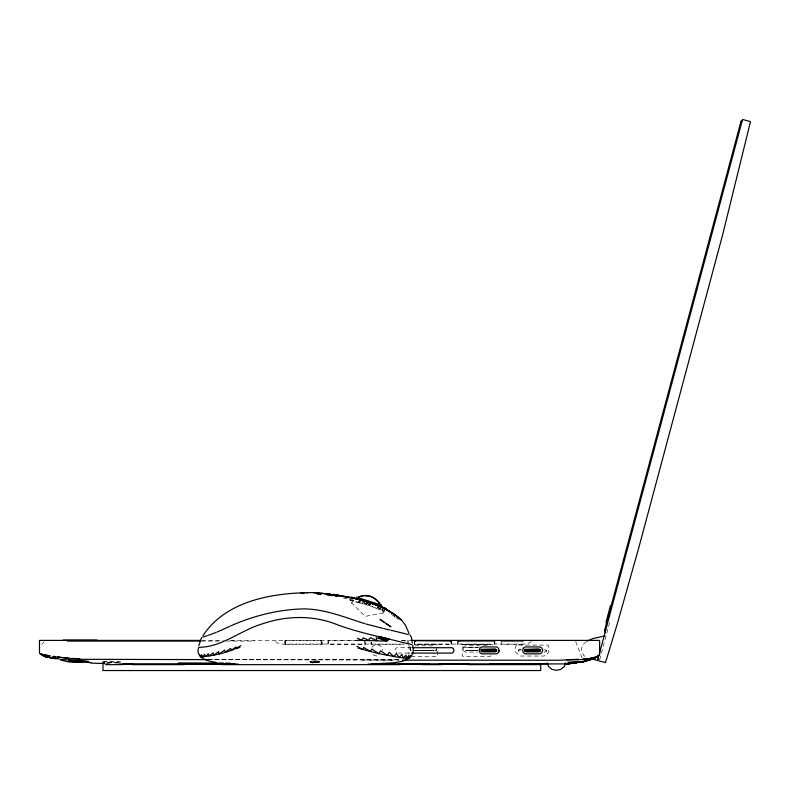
<?xml version="1.0" encoding="UTF-8"?>
<svg xmlns="http://www.w3.org/2000/svg" width="790" height="790" viewBox="0 0 790 790"><rect width="100%" height="100%" fill="white"/><g stroke="black" fill="none" stroke-linecap="round" stroke-linejoin="round"><path stroke-width="0.59" stroke-dasharray="3.95 2.96" d="M285.002 644.265L285.289 640.996L286.168 640.71M285.19 644.265L285.476 640.996M328.314 644.265L328.601 640.996L329.292 640.71M371.093 642.082L370.905 644.265L404.233 644.265M371.418 644.265L371.606 642.082M414.118 644.265L414.404 640.996M414.691 640.996L414.404 644.265L451.752 644.265L451.465 640.996M414.681 644.265L414.967 640.996M457.874 640.996L457.588 644.265L495.024 644.265L494.738 640.996M457.953 644.265L458.24 640.996M501.285 640.996L500.998 644.265L523.227 644.265L522.94 640.996M414.592 650.644L415.807 650.318L414.582 650.318M417.594 650.644L416.37 650.318L417.643 650.318M421.248 650.644L420.033 650.318L421.307 650.318M423.134 650.318L421.87 650.318L423.065 650.624M424.901 650.644L423.687 650.318L424.961 650.318M426.738 650.644L425.524 650.318L426.788 650.318M430.402 650.644L429.187 650.318L430.451 650.318M432.278 650.318L431.014 650.318L432.219 650.624M467.581 647.257L468.756 647.583M468.747 650.644L467.532 650.318L468.796 650.318M469.418 647.257L470.633 647.583M470.583 650.644L469.369 650.318L470.633 650.318M473.082 647.257L474.247 647.583M474.237 650.644L473.022 650.318L474.296 650.318M474.909 647.257L476.084 647.583M476.074 650.644L474.859 650.318L476.123 650.318M476.735 647.257L477.881 647.267M477.95 650.318L476.676 650.318L477.881 650.624M419.421 650.644L418.206 650.318L419.47 650.318M428.565 650.644L427.351 650.318L428.624 650.318M465.754 647.257L466.93 647.583M471.245 647.257L472.459 647.583M472.41 650.644L471.196 650.318L472.459 650.318M434.066 650.644L432.841 650.318L434.115 650.318M466.92 650.644L465.705 650.318L466.969 650.318M599.62 659.848L609.949 621.325M410.731 646.733L409.98 648.955L410.731 651.167M436.09 651.167L436.85 648.955M319.723 661.556A4.888 0.553 -0.5 0 1 311.882 661.981A4.888 0.553 -0.5 0 1 313.008 661.023A4.888 0.553 -0.5 0 1 319.723 661.556L318.548 662.464L314.262 662.701L310.589 662.415L310.026 661.487M319.723 661.842L319.476 662.504C316.632 662.514 311.961 664.123 310.016 661.773L319.723 661.842L310.016 661.773M355.48 601.763L359.253 602.829L360.517 601.002M351.609 603.076L353.831 600.064L351.343 602.81L365.266 616.398L383.338 612.951L382.449 609.139M41.742 644.373L43.993 641.994M371.883 647.454L373.986 645.361L376.85 644.591L379.714 645.361L381.807 647.454L382.577 650.318M490.896 655.651L489.988 656.559L463.108 656.559L462.199 655.651L462.199 645.321L463.108 644.413L489.988 644.413L490.896 645.321M586.496 641.727L583.889 643.722L581.677 647.79L581.776 651.592L583.79 655.542L586.496 657.201M531.492 641.697L527.246 643.791L524.797 644.067L414.474 644.067M520.926 649.123L518.981 649.577L518.171 650.674L518.981 651.76L520.926 652.214M544.103 652.214L546.048 651.76L546.858 650.674L546.048 649.577L544.103 649.123M102.611 661.487L119.576 661.763L120.791 661.931L120.771 662.82M103.806 661.911L120.771 662.198M118.441 662.938L103.806 662.761M118.46 662.84L103.826 662.445M201.894 640.404L223.303 640.404M230.601 640.404L356.922 640.404M401.557 640.404L411.057 640.404M321.273 640.71L285.2 640.71L284.509 640.996L284.222 644.265L322.261 644.265L321.974 640.996L321.096 640.71M356.803 640.71L328.759 640.71L328.067 640.996L327.781 644.265L365.385 644.265L365.099 640.996M401.666 640.71L408.203 640.996L408.489 644.265M201.193 641.085L219.61 641.085M226.493 641.085L254.123 641.085L254.123 640.404M403.413 644.067L282.03 644.067L277.29 642.971L273.814 640.404M414.79 644.413L436.781 644.413L437.69 645.321M414.967 645.815L434.263 645.815M487.252 645.815L465.547 645.815L463.72 646.733L462.97 648.955L463.72 651.167L465.547 652.086L477.604 652.086M479.421 647.533L463.681 647.533L463.681 650.417L478.207 650.417M411.521 647.711L396.787 647.711L395.365 648.738L394.832 650.397L395.365 652.066L396.787 653.093M521.4 649.973L518.931 649.973L518.931 651.394L521.4 651.394M543.609 649.973L546.068 649.973L546.068 651.394L543.609 651.394M398.012 653.093L410.296 653.093M411.126 656.559L436.781 656.559L437.69 655.651L437.69 648.768M399.177 659.838L208.086 659.294M362.531 660.104L398.753 660.124M207.869 659.235L398.604 659.739M207.928 659.63L391.376 660.124M106.127 663.412L109.652 663.6M329.242 595.443L333.281 595.759M317.965 594.495L322.488 594.89M316.681 594.436L322.152 594.919M326.843 595.324L333.143 595.937M317.027 662.484C309.275 662.929 313.857 661.171 317.284 662.652L316.02 662.119L316.681 662.277M328.768 595.462L332.906 595.927M343.423 598.01L348.113 598.81M349.21 599.077L352.745 599.659M334.447 595.976L337.952 596.638M335.424 596.401L337.705 596.865M376.85 656.046L373.986 655.275L371.883 653.182M361.8 602.029L370.688 604.636M367.429 603.787L364.052 602.859L370.48 604.686M359.253 602.829L369.868 605.732L380.997 610.048M358.403 601.279L360.665 601.921M358.374 601.338L360.655 601.99M349.466 599.936L369.898 605.713L384.513 611.509M366.382 603.274L370.767 604.538M349.901 600.025L352.666 600.904M377.018 607.322L381.363 609.08M406.998 640.71L407.689 640.996L407.976 644.265M320.315 640.71L321.007 640.996L321.293 644.265M377.353 607.293L380.652 608.665M381.748 609.13L385.046 610.502L381.698 609.13M377.255 607.273L380.592 608.665M383.278 610.779L384.157 611.282M394.052 616.082L394.901 616.585L393.924 615.993M391.366 614.472L393.153 615.548M393.42 615.607L394.941 616.546M395.78 617.355L398.288 619.577M575.683 641.519L583.069 660.41M382.113 609.278L383.338 612.951M494.372 640.996L494.659 644.265M451.189 640.996L451.475 644.265M450.902 640.996L451.189 644.265M364.565 640.996L364.852 644.265M321.787 640.996L322.073 644.265M436.11 647.533L436.11 650.417L410.691 650.417L410.691 647.533M408.993 645.321L408.993 654.505M516.808 645.084L515.712 646.181L515.712 652.372L520.304 656.046L544.172 656.046L548.764 652.372L548.764 646.181L547.668 645.084L516.808 645.084M313.719 661.941L312.712 662.464L313.719 661.941M313.729 662.208L312.722 662.721L313.729 662.208M313.077 661.882L312.475 662.257L317.037 662.148L313.077 661.882M233.761 640.7L231.46 640.641L234.196 641.085L233.761 640.641M317.284 662.366L316.099 661.882L317.284 662.366"/><path stroke-width="1.19" d="M412.291 643.159L411.442 637.342L409.951 634.854M198.764 645.805L201.598 637.51M483.569 649.755L484.319 649.755M484.319 651.039L483.569 651.039M484.655 649.755L485.416 649.755M485.416 651.039L484.655 651.039M486.847 649.755L487.608 649.755M487.608 651.039L486.847 651.039M487.944 649.755L488.704 649.755M488.704 651.039L487.944 651.039M489.03 649.755L489.79 649.755M489.79 651.039L489.03 651.039M490.126 649.755L490.886 649.755M490.886 651.039L490.126 651.039M492.318 649.755L493.069 649.755M493.069 651.039L492.318 651.039M493.404 649.755L494.165 649.755M494.165 651.039L493.404 651.039M527.256 649.755L528.016 649.755M528.016 651.039L527.256 651.039M528.352 649.755L529.112 649.755M529.112 651.039L528.352 651.039M530.544 649.755L531.295 649.755M531.295 651.039L530.544 651.039M531.63 649.755L532.391 649.755M532.391 651.039L531.63 651.039M532.727 649.755L533.487 649.755M533.487 651.039L532.727 651.039M533.823 649.755L534.573 649.755M534.573 651.039L533.823 651.039M536.005 649.755L536.765 649.755M537.101 649.755L537.862 649.755M536.765 651.039L536.005 651.039M537.862 651.039L537.101 651.039M482.473 649.755L483.233 649.755M483.233 651.039L482.473 651.039M485.751 649.755L486.512 649.755M486.512 651.039L485.751 651.039M491.222 649.755L491.982 649.755M491.982 651.039L491.222 651.039M494.5 649.755L495.261 649.755M495.261 651.039L494.5 651.039M526.16 649.755L526.92 649.755M526.92 651.039L526.16 651.039M529.448 649.755L530.208 649.755M530.208 651.039L529.448 651.039M534.909 649.755L535.669 649.755M535.669 651.039L534.909 651.039M538.197 649.755L538.958 649.755M538.958 651.039L538.197 651.039M605.96 622.471L610.413 605.851M742.254 120.564L740.971 121.403L604.469 630.835L605.16 632.198M597.872 659.374L598.03 658.811M597.576 660.489L742.551 119.458L750.5 121.591L722.623 234.837L638.577 548.507L617.434 623.35L605.486 662.603L590.792 658.672M498.451 652.54L499.152 650.397L498.451 648.264L496.634 646.941L481.653 646.941L479.826 648.264L479.135 650.397L479.826 652.54L481.653 653.863L496.634 653.863L498.451 652.54L499.152 650.397M565.512 662.859L564.297 666.602L560.969 669.337L556.417 670.335L551.874 669.337L548.546 666.602L547.322 662.859M371.626 663.788L567.506 663.916L583.711 661.576L593.892 658.416L598.218 655.947L596.717 656.599M597.971 656.539L598.247 655.917M198.596 647.83C195.002 657.705 208.6 661.724 215.907 662.326M202.981 635.634C224.637 602.632 267.583 593.804 304.535 592.737M583.731 661.586L567.506 663.916L583.287 661.576L593.458 658.623L583.731 661.586L565.008 663.906L584.264 661.576L594.179 658.465L597.813 656.263L593.892 658.416L583.494 661.516M240.841 645.667C229.031 653.024 214.525 655.216 200.877 657.132L199.712 654.999L201.47 657.132L201.44 654.752L203.05 656.915L204.343 654.347L205.706 656.559L208.264 653.725L209.33 655.986L213.053 652.836L213.843 655.127L218.554 651.641L219.166 653.903L224.617 650.081L225.19 652.264L230.68 648.383L231.194 650.427L236.131 646.812L236.408 648.679L239.923 647.365M357.9 597.635C365.908 592.382 377.018 597.477 380.948 605.575L378.627 602.681M594.179 658.465L597.576 656.648M229.811 626.322L216.697 632.227M357.791 597.398L363.311 595.601L370.174 596.243L373.403 597.655L378.884 602.405M587.365 641.065L592.51 638.676L604.982 635.881M230.818 625.848C254.005 615.588 279.127 609.337 304.525 608.873C325.549 609.278 345.052 617.454 364.802 623.636M414.404 640.996L415.382 640.71M414.967 640.996L415.659 640.71M457.874 640.996L494.738 640.996M458.24 640.996L458.931 640.71M501.285 640.996L522.94 640.996M215.581 632.652L208.303 635.288M207.296 635.634L202.773 637.105M598.494 656.174C586.279 661.151 572.503 659.225 559.646 660.252L402.436 660.134M583.287 661.576L593.458 658.732M567.832 662.267L577.5 661.497M594.712 657.221L590.199 658.188M400.313 619.143L399.098 618.145M567.506 663.916L582.358 661.694M588.224 658.485L582.892 658.949M565.008 663.906L584.264 661.576M304.308 592.757L301.444 592.875M572.138 662.899L574.508 662.672M199.248 647.365C222.721 646.783 240.841 630.104 262.606 623.784C286.839 615.509 313.581 615.035 337.468 624.791C354.216 630.953 371.606 635.042 388.986 638.962L386.873 641.085L356.932 640.285M401.261 620.002L400.175 619.153M605.061 630.045L605.742 629.995M578.369 659.235L566.746 659.759M300.546 592.806L302.768 592.777M373.927 663.946C385.579 662.247 418.275 666.207 412.597 645.163M401.626 620.288L398.002 617.197M368.041 664.114L375.447 663.896L371.942 663.985M306.668 592.796L313.018 592.539L323.298 593.438M303.39 592.865L307.567 592.678M63.111 640.098L97.061 640.098M200.67 640.404L39.5 640.404L39.5 653.439L44.102 656.391L50.945 657.833M411.432 640.404L599.62 640.404L599.62 655.068M415.096 640.71L451.465 640.996M67.357 641.085L199.969 641.085M412.745 647.711L452.058 647.711L453.47 648.738L454.013 650.397L453.47 652.066L452.058 653.093L411.521 653.093M122.796 663.788L234.808 663.778M535.541 663.827L489.998 663.788L547.253 663.817M398.456 664.321L429.8 664.321M438.588 664.321L469.932 664.321M105.623 664.637L122.085 664.637M132.118 664.637L184.445 664.637M222.128 664.637L400.678 664.637M421.593 664.637L441.413 664.637M468.006 664.637L540.725 664.637L540.725 670.542L102.996 670.542L102.996 664.637M178.372 663.807L229.446 663.857M207.928 659.63L79.889 659.294L52.881 656.668M223.363 663.087L178.372 662.948L178.372 663.936L229.446 663.995L229.446 663.106M225.792 663.205L229.446 663.215M119.28 664.005L132.789 664.133M90.84 663.067L104.922 663.62M302.501 592.727L303.103 592.747M82.565 662.425L68.562 661.852L60.81 660.134M225.891 663.472L234.502 663.926M226.296 663.531L238.531 664.193M68.493 661.428L90.84 662.603M68.068 658.11L63.427 657.655M72.799 658.426L79.889 658.899M68.602 659.996L88.747 661.526L59.655 659.265M322.745 593.488C348.983 596.588 377.561 601.052 398.782 617.948M323.179 593.448L342.159 595.857M312.988 592.638L322.853 593.478M327.534 593.883L353.446 598.227M102.582 662.632L103.806 662.761M53.197 656.342L55.468 656.628M57.739 656.925L61.156 657.369M49.286 657.181L58.539 658.751L57.591 658.603M333.321 594.287L353.723 598.02L372.396 603.511M46.956 655.226L50.037 655.789M49.8 656.095L40.537 654.071L42.374 654.229M52.239 658.04L44.052 656.391L41.1 654.396M44.408 654.703L46.106 655.058M49 657.32L44.576 656.362L56.159 658.87M383.861 628.603L389.569 629.916M411.659 644.561L380.059 636.908L388.966 639.189L379.842 637.026L388.483 639.782L378.973 637.362L386.873 641.085L376.208 637.678L376.889 640.621L370.332 637.727L368.397 640.275L363.44 637.816L361.445 640.147L357.554 638.221M390.734 630.193L405.793 633.886M382.725 628.336L365.908 623.981M406.692 634.113L408.331 634.528M381.698 605.199L356.409 597.121M357.287 599.008L371.685 602.977L386.33 608.754M351.274 597.181L371.715 602.958L385.974 608.527M353.653 598.07L362.491 600.598M362.699 600.578C374.391 603.55 385.589 608.409 395.602 615.143L394.111 614.176M357.979 648.136L378.825 653.656L399.414 657.497L408.865 658.455L410.711 655.621L408.015 658.376L408.953 655.404L406.307 658.218L406.021 655.038L403.473 657.961L401.814 654.456L399.414 657.497L396.244 653.606L394.003 656.707L389.223 652.402L387.169 655.463L380.681 650.792L378.825 653.656L371.804 649.024L370.312 651.602L363.726 647.405L362.896 649.627L356.843 646.23M351.708 597.27L354.483 598.149M370.382 602.958L378.864 606.286M493.681 640.71L494.372 640.996M450.498 640.71L451.189 640.996M450.211 640.71L450.902 640.996M394.24 614.274L395.632 615.114M385.698 609.169L392.057 613.03M385.727 609.09L391.751 612.773M741.652 122.776L740.971 121.403M386.735 624.021L390.912 626.835L379.97 619.301L383.831 621.997M396.402 615.864L398.98 618.136M396.442 615.825L398.2 617.395M402.031 620.663L405.665 625.611L409.082 633.511M523.355 648.264L522.654 650.397L523.355 652.54L525.172 653.863L540.153 653.863L541.98 652.54L542.671 650.397L541.98 648.264L540.153 646.941L525.172 646.941L523.355 648.264M481.288 649.36L481.288 651.434L482.374 651.869L495.35 651.869L496.9 650.397L495.35 648.936L481.288 649.36M524.985 649.36L524.985 651.434L526.071 651.869L539.047 651.869L540.587 650.397L539.047 648.936L524.985 649.36M594.495 657.764L586.427 659.66L594.495 657.764M496.466 649.736L481.278 649.736L481.278 651.088L496.466 651.088L496.466 649.736M540.163 649.736L524.965 649.736L524.965 651.088L540.163 651.088L540.163 649.736"/></g></svg>
